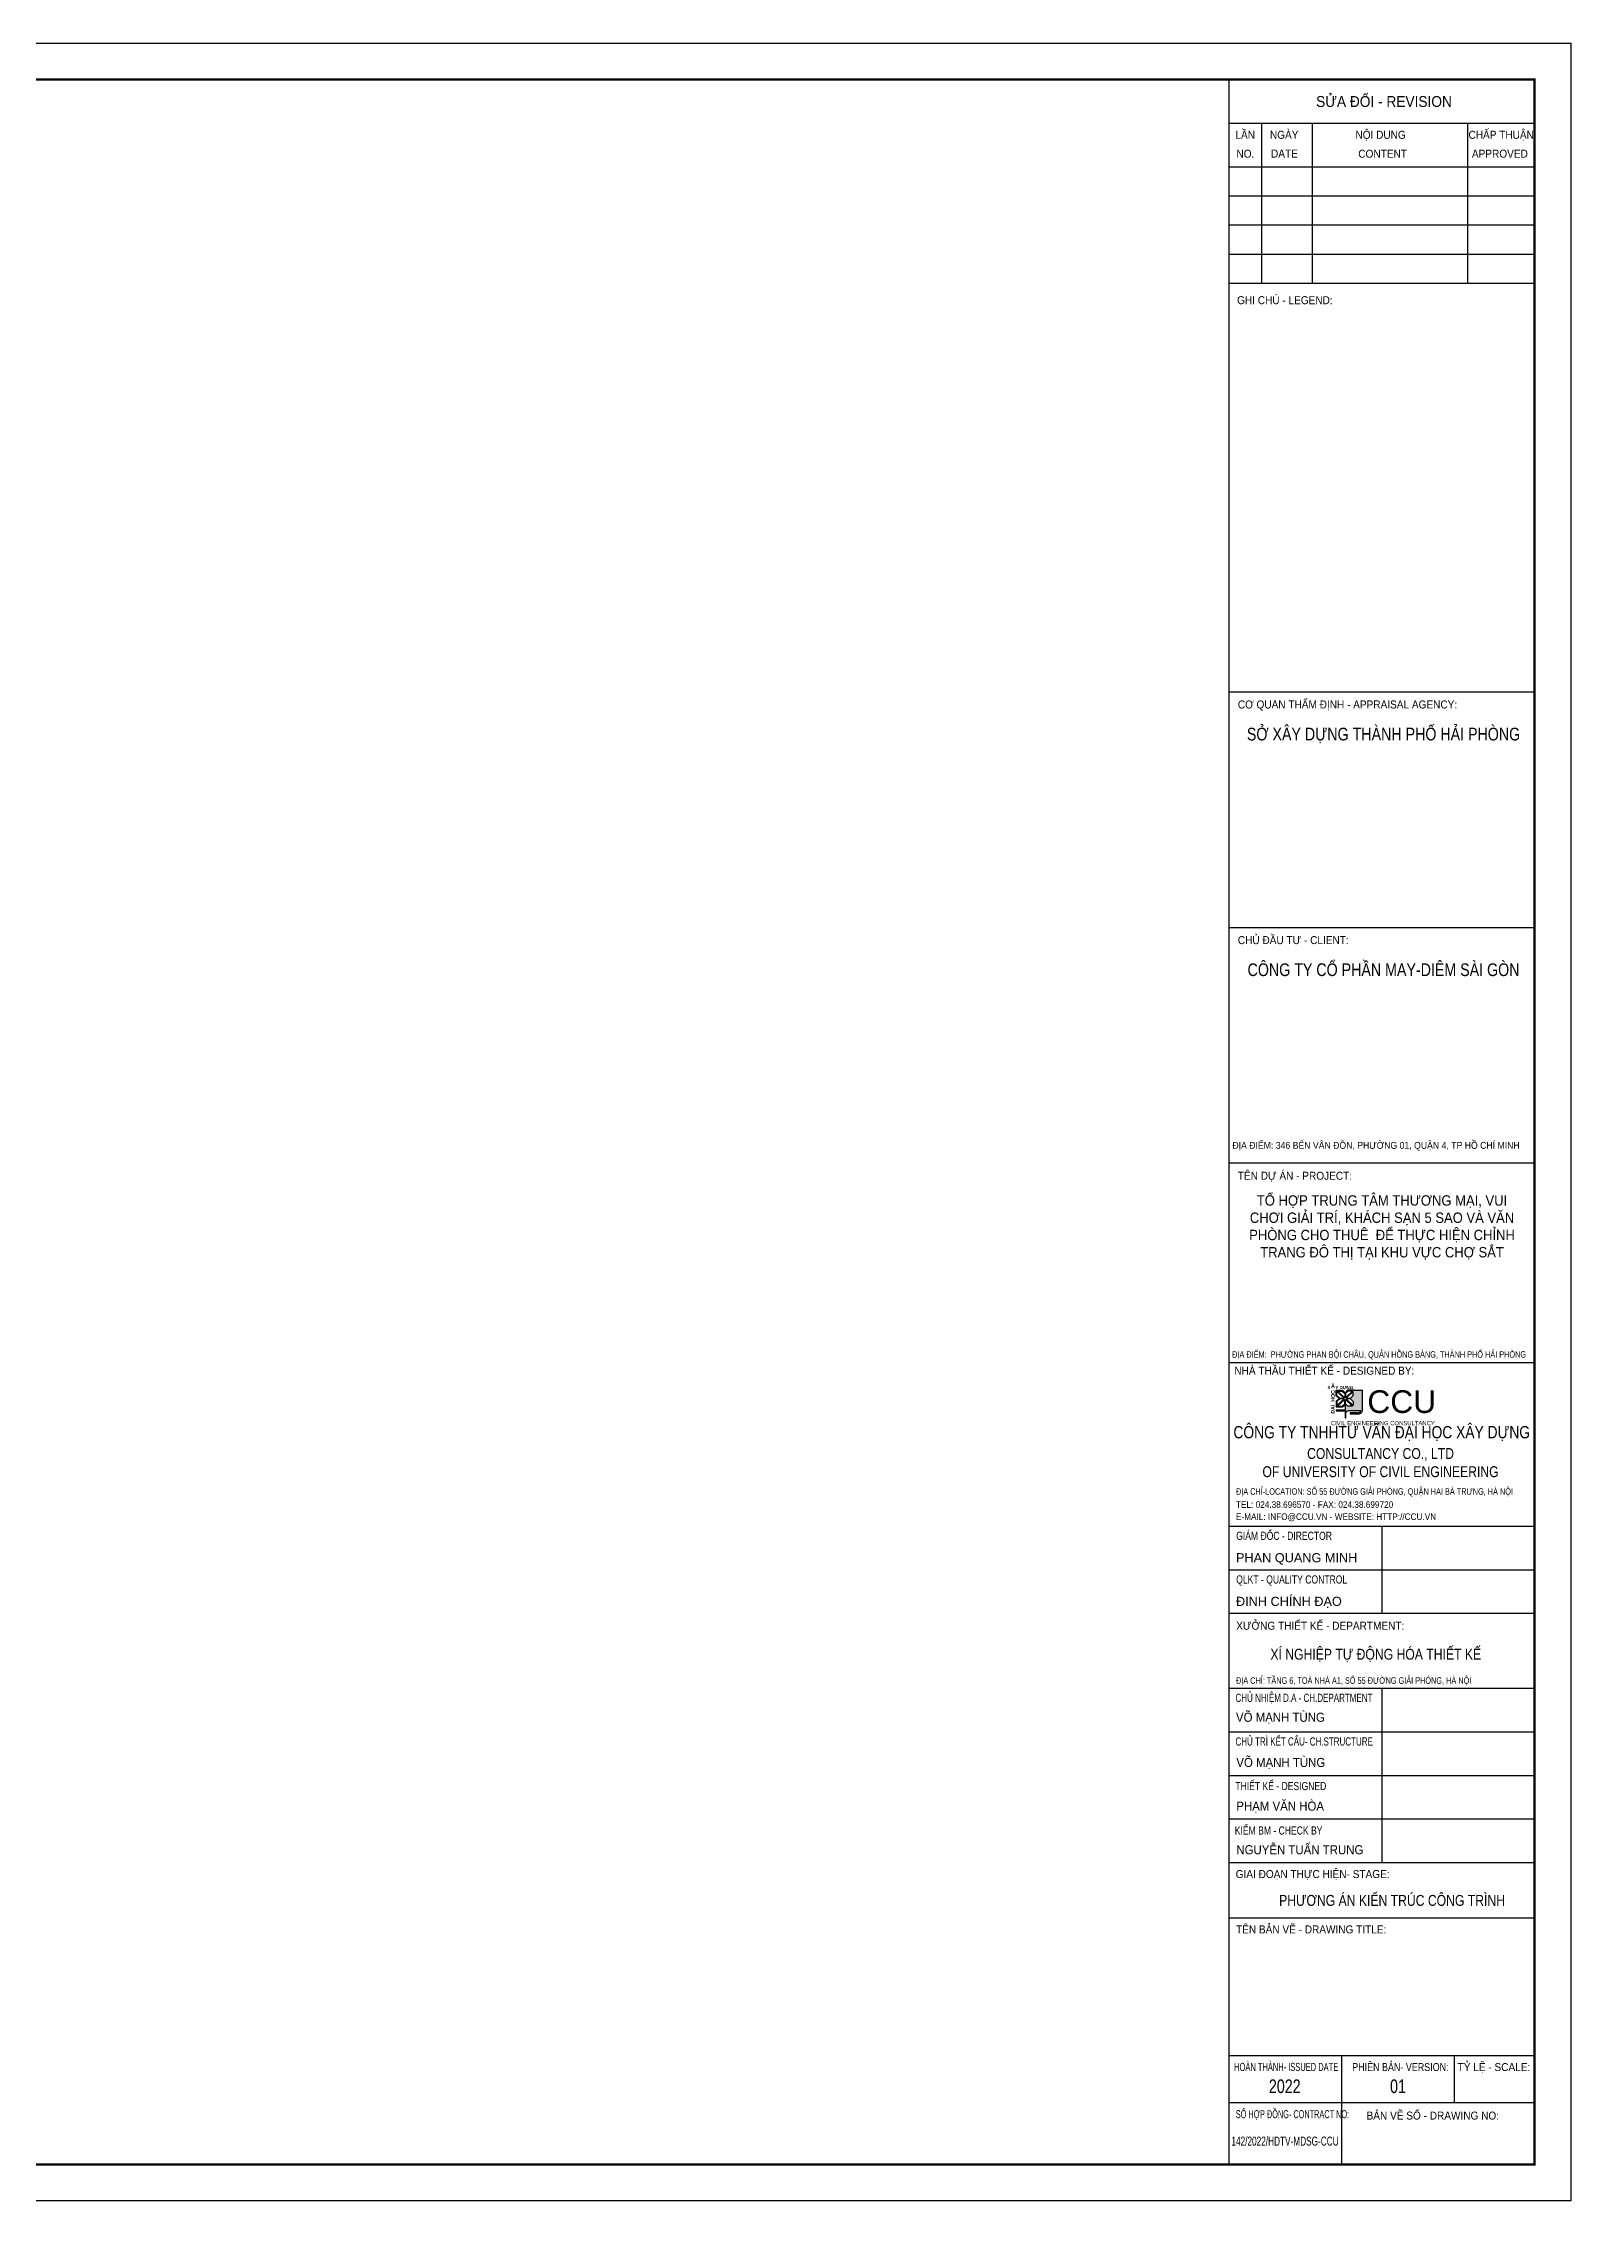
# Model space of a CAD drawing. Header units: millimetres. Extents: x 0 to 84100, y 0 to 59400.
# Drawn here: x 42050 to 84100, y 0 to 59400 of the extents above; entities that cross this region are included whole.
import ezdxf
from ezdxf.enums import TextEntityAlignment as Align

# ---------------------------------------------------------------- set-up
doc = ezdxf.new("R2010")
doc.units = ezdxf.units.MM
doc.header["$LTSCALE"] = 3
doc.header["$MEASUREMENT"] = 0
for name, color, linetype, lineweight in [('khung', 7, 'Continuous', 60), ('KT-Chu viet', 255, 'Continuous', 20), ('KT-Net thay', 7, 'Continuous', 15), ('TEXT', 7, 'Continuous', 5)]:
    doc.layers.add(name, color=color, linetype=linetype, lineweight=lineweight)
doc.styles.add('51KHUNG TEN$0$khung ten A1$1$Standard', font='', dxfattribs={"width": 0.9})
doc.styles.add('Arial', font='arial.ttf', dxfattribs={"height": 2})
doc.styles.add('Khung ten KT A2$0$Khung A2$0$Khung A2$0$khung ten A1$1$Standard', font='')
doc.styles.add('SD-T2-B', font='arialbd.ttf')
doc.styles.get('51KHUNG TEN$0$khung ten A1$1$Standard').set_extended_font_data('.VnArialH')
doc.styles.get('Khung ten KT A2$0$Khung A2$0$Khung A2$0$khung ten A1$1$Standard').set_extended_font_data('.VnArialH')

# ---------------------------------------------------------------- blocks, each defined once
blk = doc.blocks.new('A$C067E0FED')
at = {"ltscale": 500, "true_color": 0x0e489d}
h = blk.add_hatch(color=154, dxfattribs=at)
h.dxf.hatch_style = 1
h.paths.add_polyline_path([(933, 986), (707, 985), (538, 985), (471, 921), (405, 985), (235, 985), (235, 835), (311, 766), (235, 697), (235, 547), (405, 547), (471, 611), (471, 459), (235, 459), (235, 444), (471, 444), (471, 256), (491, 256), (491, 371, -0.414197), (571, 451), (886, 452, -0.350385), (804, 386), (605, 386), (605, 363), (833, 363, 0.414214), (933, 463)])
h.paths.add_polyline_path([(687, 688), (687, 579), (497, 756), (613, 756)], flags=16)
h.paths.add_polyline_path([(613, 776), (497, 776), (687, 953), (687, 844)], flags=16)
h.paths.add_polyline_path([(671, 567), (546, 567), (481, 629), (481, 743)], flags=16)
h.paths.add_polyline_path([(481, 789), (481, 903), (546, 965), (671, 965)], flags=16)
h.paths.add_polyline_path([(461, 629), (397, 567), (271, 567), (461, 743)], flags=16)
h.paths.add_polyline_path([(461, 789), (271, 965), (397, 965), (461, 903)], flags=16)
h.paths.add_polyline_path([(446, 756), (255, 579), (255, 688), (329, 756)], flags=16)
h.paths.add_polyline_path([(446, 776), (329, 776), (255, 844), (255, 953)], flags=16)
at = {"color": 154, "ltscale": 500, "true_color": 0x0e489d}
blk.add_line((707, 985), (933, 986), dxfattribs=at)
for points in [[(235, 835), (235, 985), (405, 985), (471, 921)], [(311, 766), (235, 835)], [(311, 766), (235, 697)], [(235, 697), (235, 547)], [(235, 697), (235, 547), (405, 547), (471, 611)], [(329, 776), (255, 844), (255, 953), (446, 776)], [(329, 756), (255, 688), (255, 579), (446, 756)], [(461, 903), (461, 789), (271, 965), (397, 965), (461, 903)], [(461, 629), (461, 743), (271, 567), (397, 567), (461, 629)], [(329, 776), (446, 776)], [(446, 756), (329, 756)], [(707, 985), (538, 985), (471, 921)], [(471, 611), (471, 459)], [(481, 903), (481, 789), (671, 965), (546, 965), (481, 903)], [(481, 629), (481, 743), (671, 567), (546, 567), (481, 629)], [(613, 776), (687, 844), (687, 953), (497, 776)], [(497, 776), (613, 776)], [(613, 756), (687, 688), (687, 579), (497, 756)], [(613, 756), (497, 756)], [(471, 459), (235, 459), (235, 444), (471, 444)], [(471, 444), (471, 256)]]:
    blk.add_lwpolyline(points, dxfattribs=at)
for points in [[(804, 386), (605, 386), (605, 363), (833, 363, 0.414214), (933, 463), (933, 986)], [(471, 256), (491, 256), (491, 371, -0.414214), (571, 451), (886, 452)]]:
    blk.add_lwpolyline(points, format="xyb", dxfattribs=at)
blk.add_arc((804, 470), 84.2, 270.1432, 347.3819, dxfattribs=at)
at = {"color": 154, "ltscale": 500, "true_color": 0x0e489d, "attachment_point": 1, "style": 'Khung ten KT A2$0$Khung A2$0$Khung A2$0$khung ten A1$1$Standard'}
for s, width, insert, char_height in [('{\\fArial|b1|i0|c0|p34;Â  }', 3266, (96, 1148), 105), ('{\\fArial|b1|i0|c0|p34;X}', 3266, (2, 1101), 85), ('{\\fArial|b1|i0|c0|p34;Y DỰNG}', 3266, (211, 1101), 85), ('CCU', 237, (1060, 986), 602.6), ('CIVIL ENGINEERING CONSULTANCY', 3266, (93, 170), 112)]:
    blk.add_mtext_dynamic_manual_height_columns(s, width=width, gutter_width=17.5, heights=[0], dxfattribs=dict(at, insert=insert, char_height=char_height))
at = {"color": 154, "ltscale": 500, "true_color": 0x0e489d, "insert": (98, 363), "char_height": 100, "attachment_point": 1, "rotation": 90, "style": 'Khung ten KT A2$0$Khung A2$0$Khung A2$0$khung ten A1$1$Standard'}
blk.add_mtext_dynamic_manual_height_columns('{\\fArial|b1|i0|c0|p34;ĐẠI  HỌC }', width=3266, gutter_width=17.5, heights=[0], dxfattribs=at)

msp = doc.modelspace()

# ---------------------------------------------------------------- linework, layer by layer
for p, q in [((74690, 58400), (74690, 1001)), ((74690, 58400), (74690, 1001)), ((74690, 57199), (83100, 57199)), ((74690, 57199), (83100, 57199)), ((75591, 52793), (75591, 57199)), ((75591, 52793), (75591, 57199)), ((76993, 52793), (76993, 57199)), ((76993, 52793), (76993, 57199)), ((81264, 52793), (81264, 57199)), ((74690, 55997), (83100, 55997)), ((74690, 55997), (83100, 55997)), ((74690, 55196), (83100, 55196)), ((74690, 55196), (83100, 55196)), ((74690, 54395), (83100, 54395)), ((74690, 54395), (83100, 54395)), ((74690, 53594), (83100, 53594)), ((74690, 53594), (83100, 53594)), ((74690, 52793), (83100, 52793)), ((74690, 52793), (83100, 52793)), ((74690, 41546), (83100, 41546)), ((74690, 35059), (83100, 35059)), ((74690, 28572), (83100, 28572)), ((74690, 23082), (83100, 23082)), ((74690, 18577), (83100, 18577)), ((78895, 18577), (78895, 16174)), ((74690, 17375), (83100, 17375)), ((74690, 17375), (83100, 17375)), ((74690, 16174), (83100, 16174)), ((74690, 16174), (83100, 16174)), ((74690, 16174), (83100, 16174)), ((74690, 16174), (83100, 16174)), ((74690, 16174), (83100, 16174)), ((74690, 16174), (83100, 16174)), ((74690, 14117), (83100, 14117)), ((74690, 14117), (83100, 14117)), ((78895, 14117), (78895, 9311)), ((74690, 12915), (83100, 12915)), ((74690, 11714), (83100, 11714)), ((74690, 11714), (83100, 11714)), ((74690, 11714), (83100, 11714)), ((74690, 11714), (83100, 11714)), ((74690, 10513), (83100, 10513)), ((74690, 10513), (83100, 10513)), ((74690, 9311), (83100, 9311)), ((74690, 9311), (83100, 9311)), ((74690, 7795), (83100, 7795)), ((74690, 7795), (83100, 7795)), ((74690, 7795), (83100, 7795)), ((74690, 4005), (83100, 4005)), ((74690, 4005), (83100, 4005)), ((77788, 4005), (77788, 1001)), ((80892, 4005), (80892, 2703)), ((74690, 2703), (83100, 2703)), ((74690, 2703), (83100, 2703))]:
    msp.add_line(p, q)
at = {"layer": 'Defpoints'}
msp.add_lwpolyline([(0, 59400), (84100, 59400), (84100, 0), (0, 0)], close=True, dxfattribs=at)
at = {"layer": 'KT-Net thay', "const_width": 60}
msp.add_lwpolyline([(2700, 1000), (83100, 1000), (83100, 58400), (2700, 58400)], close=True, dxfattribs=at)

# ---------------------------------------------------------------- block references
at = {"color": 1, "xscale": 1.038034279163195, "yscale": 1.038034279163195, "zscale": 1.038034279163195}
msp.add_blockref('A$C067E0FED', (77398, 21291), dxfattribs=at)

# ---------------------------------------------------------------- texts
at = {"color": 2, "style": '51KHUNG TEN$0$khung ten A1$1$Standard'}
for s, height, width, p in [('c¬ quan thÈm ®Þnh - appraisal agency:', 220.26, 0.9, (74934, 41084)), ('chñ ®Çu t\xad - client:', 220.26, 0.9, (74934, 34597)), ('Tªn dù ¸n - project:', 220.26, 0.9, (74934, 28110)), ('nhµ thÇu thiÕt kÕ - designed by:', 220.26, 0.9, (74839, 22744)), ('®Þa chØ-LOCATION: sè 55 ®\xadêng gi¶i phãng, quËn hai bµ tr\xadng, hµ néi', 180, 0.8, (74883, 19438)), ('TEL: 024.38.696570 - FAX: 024.38.699720', 180, 0.9, (74883, 19078)), ('gi¸m ®èc - director ', 225.27, 0.75, (74889, 18196)), ('E-MAIL: INFO@CCU.VN - WEBSITE: HTTP://CCU.VN', 180, 0.9, (74883, 18745)), ('QLKT - quality control', 225.27, 0.75, (74889, 16994)), ('x¦ëng thiÕt kÕ - department:', 220.26, 0.9, (74889, 15722)), ('Chñ nhiÖm d.a - ch.department', 225.27, 0.7, (74870, 13736)), ('Chñ tr× KÕT CÊU- ch.STRUCTURE', 225.27, 0.7, (74870, 12534)), ('ThiÕt kÕ - designed', 225.27, 0.75, (74865, 11307)), ('KiÓm BM - check by', 225.27, 0.75, (74850, 10084)), ('giai ®o¹n thùc hiÖn- stage:', 220.26, 0.9, (74875, 8886)), ('tªn b¶n vÏ - drawing title:', 220.26, 0.9, (74884, 7363)), ('Hoµn thµnh- issued date : ', 225.27, 0.6, (74832, 3573)), ('phiªn b¶n- version:', 220.26, 0.8, (78082, 3573)), ('tû lÖ - scale:', 220.26, 0.9, (80983, 3573)), ('01', 375.4, 0.75, (79124, 2967)), ('sè hîp ®ång- CONTRACT NO:', 220.26, 0.6, (74878, 2276)), ('B¶n vÏ sè - drawing no:', 220.26, 0.9, (78478, 2237))]:
    msp.add_text(s, height=height, dxfattribs=dict(at, width=width)).set_placement(p)
at = {"style": '51KHUNG TEN$0$khung ten A1$1$Standard'}
for s, p in [('phan quang minh', (74883, 17580)), ('§INH CHÝNH §¹O', (74883, 16378))]:
    msp.add_text(s, height=250.3, dxfattribs=at).set_placement(p)
at = {"color": 2, "style": '51KHUNG TEN$0$khung ten A1$1$Standard', "width": 0.8}
msp.add_text('xÝ nghiÖp tù ®éng hãa thiÕt kÕ', height=300, dxfattribs=at).set_placement((78730, 15048), align=Align.MIDDLE_CENTER)
at = {"color": 2, "style": '51KHUNG TEN$0$khung ten A1$1$Standard'}
for s, height, width, p in [('®Þa chØ: tÇng 6, toµ nhµ a1, sè 55 ®\xadêng gi¶i phãng, hµ néi', 180.21, 0.8, (78122, 14234)), ('2022', 375.4, 0.75, (76226, 2967)), ('142/2022/hdtv-mdsg-ccu', 250, 0.65, (76233, 1519))]:
    msp.add_text(s, height=height, dxfattribs=dict(at, width=width)).set_placement(p, align=Align.CENTER)
at = {"style": '51KHUNG TEN$0$khung ten A1$1$Standard'}
for s, height, width, p in [('vâ m¹nh tïng', 250.3, 0.9, (74883, 13188)), ('vâ m¹nh tïng', 250.3, 0.9, (74893, 11943)), ('nguyÔn TUÊN TRUNG', 250.3, 0.9, (74893, 9540)), ('PH¦¥NG ¸N KIÕN TRóC C¤NG TR×NH', 300, 0.8, (76071, 8121))]:
    msp.add_text(s, height=height, dxfattribs=dict(at, width=width)).set_placement(p)
at = {"color": 1, "style": '51KHUNG TEN$0$khung ten A1$1$Standard', "width": 0.9}
msp.add_text('PH¹M V¡N HßA', height=250.3, dxfattribs=at).set_placement((74893, 10742))
at = {"insert": (74784, 29152), "char_height": 190, "width": 8315.79, "attachment_point": 1, "style": '51KHUNG TEN$0$khung ten A1$1$Standard'}
msp.add_mtext('§ÞA ®iÓm: 346 BÕN V¢N §åN, PH¦êNG 01, QUËN 4, TP Hå CHÝ MINH', dxfattribs=at)
at = {"color": 2, "insert": (78895, 21331), "char_height": 340, "width": 8410, "attachment_point": 2, "style": '51KHUNG TEN$0$khung ten A1$1$Standard'}
msp.add_mtext('{\\W0.8;c«ng ty Tnhht\xad vÊn ®¹i häc x©y dùng\\W1; }', dxfattribs=at)
at = {"color": 4, "insert": (78862, 20723), "char_height": 300, "width": 10208.61, "attachment_point": 2, "style": '51KHUNG TEN$0$khung ten A1$1$Standard'}
msp.add_mtext('{\\W0.8;CONSULTANCY CO., LTD \\POF UNIVERSITY OF CIVIL ENGINEERING}', dxfattribs=at)
at = {"layer": 'khung', "style": 'Arial', "width": 0.8}
msp.add_text('ĐỊA ĐIỂM:  PHƯỜNG PHAN BỘI CHÂU, QUẬN HỒNG BÀNG, THÀNH PHỐ HẢI PHÒNG', height=180, dxfattribs=at).set_placement((78822, 23211), align=Align.CENTER)
at = {"layer": 'KT-Chu viet', "color": 2, "style": '51KHUNG TEN$0$khung ten A1$1$Standard', "width": 0.9}
for s, height, p in [('söa ®æi - revision', 300, (77088, 57643)), ('LÇn', 220.3, (74868, 56767)), ('ngµy', 220.3, (75818, 56767)), ('Néi dung', 220.3, (78171, 56767)), ('chÊp thuËn', 220.3, (81283, 56767)), ('Ghi chó - legend:', 220.26, (74914, 52214))]:
    msp.add_text(s, height=height, dxfattribs=at).set_placement(p)
at = {"layer": 'KT-Chu viet', "color": 4, "style": '51KHUNG TEN$0$khung ten A1$1$Standard', "width": 0.9}
for s, p in [('no.', (74896, 56246)), ('date', (75847, 56250)), (' content', (78173, 56246)), ('approved', (81377, 56246))]:
    msp.add_text(s, height=220.3, dxfattribs=at).set_placement(p)
at = {"layer": 'KT-Chu viet', "style": '51KHUNG TEN$0$khung ten A1$1$Standard', "width": 0.8}
for s, p in [('së x©y dùng thµnh phè h¶i phßng', (78944, 40204)), ('C¤NG TY cæ phÇn may-diªm sµI gßn', (78944, 33717))]:
    msp.add_text(s, height=350.42, dxfattribs=at).set_placement(p, align=Align.CENTER)
at = {"layer": 'TEXT', "color": 7, "insert": (78903, 26796), "char_height": 285, "attachment_point": 5, "style": 'SD-T2-B'}
msp.add_mtext_dynamic_manual_height_columns('{\\fArial|b0|i0|c0|p34;\\W0.9;TỔ HỢP TRUNG TÂM THƯƠNG MẠI, VUI CHƠI GIẢI TRÍ, KHÁCH SẠN 5 SAO VÀ VĂN PHÒNG CHO THUÊ  ĐỂ THỰC HIỆN CHỈNH TRANG ĐÔ THỊ TẠI KHU VỰC CHỢ SẮT}', width=7866.82, gutter_width=100, heights=[0], dxfattribs=at)

doc.saveas('drawing.dxf')
